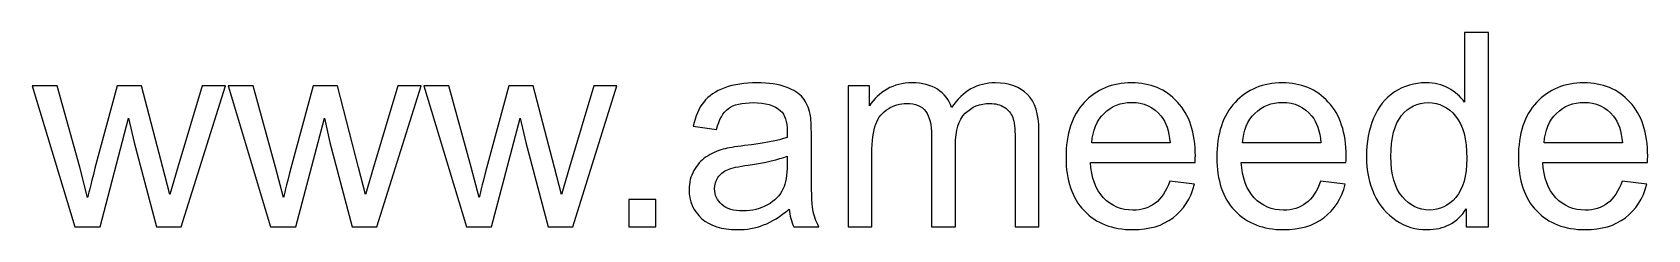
# Model space of a CAD drawing. Header units: millimetres. Extents: x -265 to 308, y -361 to 246.
# Drawn here: x 87.5 to 137.9, y -360.7 to -354.5 of the extents above; entities that cross this region are included whole.
import ezdxf

# ---------------------------------------------------------------- set-up
doc = ezdxf.new("R2010")
doc.units = ezdxf.units.MM
doc.header["$MEASUREMENT"] = 0
doc.layers.add('Layer 1', color=7, linetype='Continuous')

msp = doc.modelspace()

# ---------------------------------------------------------------- linework, layer by layer
at = {"layer": 'Layer 1', "color": 250}
for points, knots in [([(132.256, -360.5662), (132.256, -360.5662), (132.256, -360.0088), (132.256, -360.0088), (132.256, -360.0088), (131.9781, -360.442), (131.5688, -360.6593), (131.0284, -360.6593), (131.0284, -360.6593), (130.6784, -360.6593), (130.3567, -360.5634), (130.0646, -360.3701), (130.0646, -360.3701), (129.7711, -360.1781), (129.5439, -359.9086), (129.3816, -359.5643), (129.3816, -359.5643), (129.2207, -359.2186), (129.1403, -358.8221), (129.1403, -358.3733), (129.1403, -358.3733), (129.1403, -357.9359), (129.2137, -357.5394), (129.359, -357.1823), (129.359, -357.1823), (129.5058, -356.8267), (129.7245, -356.553), (130.0166, -356.3639), (130.0166, -356.3639), (130.3073, -356.1734), (130.6347, -356.0788), (130.9945, -356.0788), (130.9945, -356.0788), (131.2598, -356.0788), (131.4955, -356.1353), (131.7015, -356.2468), (131.7015, -356.2468), (131.9075, -356.3583), (132.0754, -356.505), (132.2052, -356.6842), (132.2052, -356.6842), (132.2052, -356.6842), (132.2052, -354.504), (132.2052, -354.504), (132.2052, -354.504), (132.2052, -354.504), (132.9503, -354.504), (132.9503, -354.504), (132.9503, -354.504), (132.9503, -354.504), (132.9503, -360.5662), (132.9503, -360.5662), (132.9503, -360.5662), (132.9503, -360.5662), (132.256, -360.5662), (132.256, -360.5662)], [0, 0, 0, 0, 0.0666667, 0.0666667, 0.0666667, 0.0666667, 0.1333333, 0.1333333, 0.1333333, 0.1333333, 0.2, 0.2, 0.2, 0.2, 0.2666667, 0.2666667, 0.2666667, 0.2666667, 0.3333333, 0.3333333, 0.3333333, 0.3333333, 0.4, 0.4, 0.4, 0.4, 0.4666667, 0.4666667, 0.4666667, 0.4666667, 0.5333333, 0.5333333, 0.5333333, 0.5333333, 0.6, 0.6, 0.6, 0.6, 0.6666667, 0.6666667, 0.6666667, 0.6666667, 0.7333333, 0.7333333, 0.7333333, 0.7333333, 0.8, 0.8, 0.8, 0.8, 0.8666667, 0.8666667, 0.8666667, 0.8666667, 1, 1, 1, 1]), ([(111.1104, -360.0159), (110.8338, -360.2515), (110.5671, -360.4166), (110.3117, -360.514), (110.3117, -360.514), (110.0563, -360.6114), (109.7826, -360.6593), (109.489, -360.6593), (109.489, -360.6593), (109.0064, -360.6593), (108.6353, -360.5422), (108.3757, -360.3066), (108.3757, -360.3066), (108.116, -360.0723), (107.9862, -359.7717), (107.9862, -359.4063), (107.9862, -359.4063), (107.9862, -359.1918), (108.0356, -358.9956), (108.133, -358.8178), (108.133, -358.8178), (108.2317, -358.64), (108.3601, -358.4989), (108.5182, -358.3917), (108.5182, -358.3917), (108.6776, -358.2844), (108.8554, -358.2026), (109.0544, -358.1475), (109.0544, -358.1475), (109.2012, -358.1094), (109.4227, -358.0728), (109.7176, -358.0361), (109.7176, -358.0361), (110.3188, -357.9655), (110.7633, -357.8794), (111.0469, -357.7807), (111.0469, -357.7807), (111.0497, -357.6791), (111.0511, -357.6141), (111.0511, -357.5873), (111.0511, -357.5873), (111.0511, -357.2854), (110.9806, -357.0723), (110.8395, -356.9481), (110.8395, -356.9481), (110.649, -356.7802), (110.3653, -356.6969), (109.99, -356.6969), (109.99, -356.6969), (109.6386, -356.6969), (109.379, -356.759), (109.2125, -356.8818), (109.2125, -356.8818), (109.0445, -357.0045), (108.9218, -357.2219), (108.8413, -357.5351), (108.8413, -357.5351), (108.8413, -357.5351), (108.1132, -357.4335), (108.1132, -357.4335), (108.1132, -357.4335), (108.1795, -357.1217), (108.2882, -356.8691), (108.4406, -356.6772), (108.4406, -356.6772), (108.593, -356.4853), (108.8131, -356.3385), (109.101, -356.2341), (109.101, -356.2341), (109.3874, -356.1311), (109.7219, -356.0788), (110.1001, -356.0788), (110.1001, -356.0788), (110.4754, -356.0788), (110.7816, -356.1226), (111.0173, -356.2115), (111.0173, -356.2115), (111.2515, -356.3004), (111.4251, -356.4105), (111.5352, -356.5445), (111.5352, -356.5445), (111.6452, -356.6786), (111.7228, -356.8479), (111.768, -357.0525), (111.768, -357.0525), (111.792, -357.1795), (111.8047, -357.4081), (111.8047, -357.7369), (111.8047, -357.7369), (111.8047, -357.7369), (111.8047, -358.7247), (111.8047, -358.7247), (111.8047, -358.7247), (111.8047, -359.4147), (111.8202, -359.8508), (111.8512, -360.0356), (111.8512, -360.0356), (111.8809, -360.2205), (111.943, -360.3969), (112.0333, -360.5662), (112.0333, -360.5662), (112.0333, -360.5662), (111.2543, -360.5662), (111.2543, -360.5662), (111.2543, -360.5662), (111.1796, -360.4096), (111.1316, -360.2261), (111.1104, -360.0159)], [0, 0, 0, 0, 0.0357143, 0.0357143, 0.0357143, 0.0357143, 0.0714286, 0.0714286, 0.0714286, 0.0714286, 0.1071429, 0.1071429, 0.1071429, 0.1071429, 0.1428571, 0.1428571, 0.1428571, 0.1428571, 0.1785714, 0.1785714, 0.1785714, 0.1785714, 0.2142857, 0.2142857, 0.2142857, 0.2142857, 0.25, 0.25, 0.25, 0.25, 0.2857143, 0.2857143, 0.2857143, 0.2857143, 0.3214286, 0.3214286, 0.3214286, 0.3214286, 0.3571429, 0.3571429, 0.3571429, 0.3571429, 0.3928571, 0.3928571, 0.3928571, 0.3928571, 0.4285714, 0.4285714, 0.4285714, 0.4285714, 0.4642857, 0.4642857, 0.4642857, 0.4642857, 0.5, 0.5, 0.5, 0.5, 0.5357143, 0.5357143, 0.5357143, 0.5357143, 0.5714286, 0.5714286, 0.5714286, 0.5714286, 0.6071429, 0.6071429, 0.6071429, 0.6071429, 0.6428571, 0.6428571, 0.6428571, 0.6428571, 0.6785714, 0.6785714, 0.6785714, 0.6785714, 0.7142857, 0.7142857, 0.7142857, 0.7142857, 0.75, 0.75, 0.75, 0.75, 0.7857143, 0.7857143, 0.7857143, 0.7857143, 0.8214286, 0.8214286, 0.8214286, 0.8214286, 0.8571429, 0.8571429, 0.8571429, 0.8571429, 0.8928571, 0.8928571, 0.8928571, 0.8928571, 0.9285714, 0.9285714, 0.9285714, 0.9285714, 1, 1, 1, 1]), ([(112.9491, -360.5662), (112.9491, -360.5662), (112.9491, -356.172), (112.9491, -356.172), (112.9491, -356.172), (112.9491, -356.172), (113.618, -356.172), (113.618, -356.172), (113.618, -356.172), (113.618, -356.172), (113.618, -356.7929), (113.618, -356.7929), (113.618, -356.7929), (113.7548, -356.5784), (113.9383, -356.4048), (114.1669, -356.275), (114.1669, -356.275), (114.3955, -356.1438), (114.6551, -356.0788), (114.9472, -356.0788), (114.9472, -356.0788), (115.2718, -356.0788), (115.5385, -356.1466), (115.7459, -356.2806), (115.7459, -356.2806), (115.9534, -356.4161), (116.1001, -356.6038), (116.1848, -356.8465), (116.1848, -356.8465), (116.5347, -356.3343), (116.9877, -356.0788), (117.5465, -356.0788), (117.5465, -356.0788), (117.984, -356.0788), (118.3212, -356.1988), (118.5555, -356.4401), (118.5555, -356.4401), (118.7911, -356.6814), (118.9097, -357.0525), (118.9097, -357.5535), (118.9097, -357.5535), (118.9097, -357.5535), (118.9097, -360.5662), (118.9097, -360.5662), (118.9097, -360.5662), (118.9097, -360.5662), (118.1646, -360.5662), (118.1646, -360.5662), (118.1646, -360.5662), (118.1646, -360.5662), (118.1646, -357.8004), (118.1646, -357.8004), (118.1646, -357.8004), (118.1646, -357.5041), (118.1392, -357.2896), (118.0912, -357.1584), (118.0912, -357.1584), (118.0432, -357.0271), (117.9557, -356.9227), (117.8273, -356.8423), (117.8273, -356.8423), (117.7003, -356.7618), (117.5508, -356.7223), (117.38, -356.7223), (117.38, -356.7223), (117.0696, -356.7223), (116.8127, -356.8253), (116.6081, -357.0299), (116.6081, -357.0299), (116.4035, -357.236), (116.3019, -357.5648), (116.3019, -358.0163), (116.3019, -358.0163), (116.3019, -358.0163), (116.3019, -360.5662), (116.3019, -360.5662), (116.3019, -360.5662), (116.3019, -360.5662), (115.5568, -360.5662), (115.5568, -360.5662), (115.5568, -360.5662), (115.5568, -360.5662), (115.5568, -357.7143), (115.5568, -357.7143), (115.5568, -357.7143), (115.5568, -357.3841), (115.4962, -357.1358), (115.3748, -356.9707), (115.3748, -356.9707), (115.2535, -356.8056), (115.0545, -356.7223), (114.7793, -356.7223), (114.7793, -356.7223), (114.5705, -356.7223), (114.3772, -356.7774), (114.1994, -356.8874), (114.1994, -356.8874), (114.0216, -356.9975), (113.8931, -357.1584), (113.8127, -357.3714), (113.8127, -357.3714), (113.7337, -357.5831), (113.6942, -357.8893), (113.6942, -358.2887), (113.6942, -358.2887), (113.6942, -358.2887), (113.6942, -360.5662), (113.6942, -360.5662), (113.6942, -360.5662), (113.6942, -360.5662), (112.9491, -360.5662), (112.9491, -360.5662)], [0, 0, 0, 0, 0.0344828, 0.0344828, 0.0344828, 0.0344828, 0.0689655, 0.0689655, 0.0689655, 0.0689655, 0.1034483, 0.1034483, 0.1034483, 0.1034483, 0.137931, 0.137931, 0.137931, 0.137931, 0.1724138, 0.1724138, 0.1724138, 0.1724138, 0.2068966, 0.2068966, 0.2068966, 0.2068966, 0.2413793, 0.2413793, 0.2413793, 0.2413793, 0.2758621, 0.2758621, 0.2758621, 0.2758621, 0.3103448, 0.3103448, 0.3103448, 0.3103448, 0.3448276, 0.3448276, 0.3448276, 0.3448276, 0.3793103, 0.3793103, 0.3793103, 0.3793103, 0.4137931, 0.4137931, 0.4137931, 0.4137931, 0.4482759, 0.4482759, 0.4482759, 0.4482759, 0.4827586, 0.4827586, 0.4827586, 0.4827586, 0.5172414, 0.5172414, 0.5172414, 0.5172414, 0.5517241, 0.5517241, 0.5517241, 0.5517241, 0.5862069, 0.5862069, 0.5862069, 0.5862069, 0.6206897, 0.6206897, 0.6206897, 0.6206897, 0.6551724, 0.6551724, 0.6551724, 0.6551724, 0.6896552, 0.6896552, 0.6896552, 0.6896552, 0.7241379, 0.7241379, 0.7241379, 0.7241379, 0.7586207, 0.7586207, 0.7586207, 0.7586207, 0.7931034, 0.7931034, 0.7931034, 0.7931034, 0.8275862, 0.8275862, 0.8275862, 0.8275862, 0.862069, 0.862069, 0.862069, 0.862069, 0.8965517, 0.8965517, 0.8965517, 0.8965517, 0.9310345, 0.9310345, 0.9310345, 0.9310345, 1, 1, 1, 1]), ([(122.9991, -359.1438), (122.9991, -359.1438), (123.7696, -359.2454), (123.7696, -359.2454), (123.7696, -359.2454), (123.6496, -359.6927), (123.4253, -360.0413), (123.0979, -360.2882), (123.0979, -360.2882), (122.7705, -360.5352), (122.3528, -360.6593), (121.8434, -360.6593), (121.8434, -360.6593), (121.2028, -360.6593), (120.6948, -360.4618), (120.3194, -360.0667), (120.3194, -360.0667), (119.944, -359.673), (119.7564, -359.1184), (119.7564, -358.4058), (119.7564, -358.4058), (119.7564, -357.6692), (119.9455, -357.0963), (120.325, -356.6899), (120.325, -356.6899), (120.7046, -356.282), (121.1971, -356.0788), (121.8025, -356.0788), (121.8025, -356.0788), (122.3881, -356.0788), (122.8665, -356.2778), (123.2376, -356.6772), (123.2376, -356.6772), (123.6087, -357.0765), (123.795, -357.6381), (123.795, -358.362), (123.795, -358.362), (123.795, -358.4058), (123.7936, -358.4721), (123.7908, -358.5596), (123.7908, -358.5596), (123.7908, -358.5596), (120.5184, -358.5596), (120.5184, -358.5596), (120.5184, -358.5596), (120.5466, -359.0408), (120.6821, -359.4105), (120.9276, -359.6659), (120.9276, -359.6659), (121.1717, -359.9213), (121.4779, -360.0497), (121.8434, -360.0497), (121.8434, -360.0497), (122.1158, -360.0497), (122.3486, -359.9778), (122.5405, -359.8338), (122.5405, -359.8338), (122.7338, -359.6899), (122.8862, -359.4599), (122.9991, -359.1438)], [0, 0, 0, 0, 0.0625, 0.0625, 0.0625, 0.0625, 0.125, 0.125, 0.125, 0.125, 0.1875, 0.1875, 0.1875, 0.1875, 0.25, 0.25, 0.25, 0.25, 0.3125, 0.3125, 0.3125, 0.3125, 0.375, 0.375, 0.375, 0.375, 0.4375, 0.4375, 0.4375, 0.4375, 0.5, 0.5, 0.5, 0.5, 0.5625, 0.5625, 0.5625, 0.5625, 0.625, 0.625, 0.625, 0.625, 0.6875, 0.6875, 0.6875, 0.6875, 0.75, 0.75, 0.75, 0.75, 0.8125, 0.8125, 0.8125, 0.8125, 0.875, 0.875, 0.875, 0.875, 1, 1, 1, 1]), ([(127.708, -359.1438), (127.708, -359.1438), (128.4785, -359.2454), (128.4785, -359.2454), (128.4785, -359.2454), (128.3585, -359.6927), (128.1342, -360.0413), (127.8068, -360.2882), (127.8068, -360.2882), (127.4794, -360.5352), (127.0617, -360.6593), (126.5523, -360.6593), (126.5523, -360.6593), (125.9117, -360.6593), (125.4037, -360.4618), (125.0283, -360.0667), (125.0283, -360.0667), (124.6529, -359.673), (124.4653, -359.1184), (124.4653, -358.4058), (124.4653, -358.4058), (124.4653, -357.6692), (124.6544, -357.0963), (125.0339, -356.6899), (125.0339, -356.6899), (125.4135, -356.282), (125.906, -356.0788), (126.5114, -356.0788), (126.5114, -356.0788), (127.097, -356.0788), (127.5754, -356.2778), (127.9465, -356.6772), (127.9465, -356.6772), (128.3176, -357.0765), (128.5039, -357.6381), (128.5039, -358.362), (128.5039, -358.362), (128.5039, -358.4058), (128.5025, -358.4721), (128.4997, -358.5596), (128.4997, -358.5596), (128.4997, -358.5596), (125.2273, -358.5596), (125.2273, -358.5596), (125.2273, -358.5596), (125.2555, -359.0408), (125.391, -359.4105), (125.6365, -359.6659), (125.6365, -359.6659), (125.8806, -359.9213), (126.1868, -360.0497), (126.5523, -360.0497), (126.5523, -360.0497), (126.8247, -360.0497), (127.0575, -359.9778), (127.2494, -359.8338), (127.2494, -359.8338), (127.4427, -359.6899), (127.5951, -359.4599), (127.708, -359.1438)], [0, 0, 0, 0, 0.0625, 0.0625, 0.0625, 0.0625, 0.125, 0.125, 0.125, 0.125, 0.1875, 0.1875, 0.1875, 0.1875, 0.25, 0.25, 0.25, 0.25, 0.3125, 0.3125, 0.3125, 0.3125, 0.375, 0.375, 0.375, 0.375, 0.4375, 0.4375, 0.4375, 0.4375, 0.5, 0.5, 0.5, 0.5, 0.5625, 0.5625, 0.5625, 0.5625, 0.625, 0.625, 0.625, 0.625, 0.6875, 0.6875, 0.6875, 0.6875, 0.75, 0.75, 0.75, 0.75, 0.8125, 0.8125, 0.8125, 0.8125, 0.875, 0.875, 0.875, 0.875, 1, 1, 1, 1]), ([(137.1258, -359.1438), (137.1258, -359.1438), (137.8963, -359.2454), (137.8963, -359.2454), (137.8963, -359.2454), (137.7763, -359.6927), (137.552, -360.0413), (137.2246, -360.2882), (137.2246, -360.2882), (136.8972, -360.5352), (136.4795, -360.6593), (135.9701, -360.6593), (135.9701, -360.6593), (135.3295, -360.6593), (134.8215, -360.4618), (134.4461, -360.0667), (134.4461, -360.0667), (134.0707, -359.673), (133.8831, -359.1184), (133.8831, -358.4058), (133.8831, -358.4058), (133.8831, -357.6692), (134.0722, -357.0963), (134.4517, -356.6899), (134.4517, -356.6899), (134.8313, -356.282), (135.3238, -356.0788), (135.9292, -356.0788), (135.9292, -356.0788), (136.5148, -356.0788), (136.9932, -356.2778), (137.3643, -356.6772), (137.3643, -356.6772), (137.7354, -357.0765), (137.9217, -357.6381), (137.9217, -358.362), (137.9217, -358.362), (137.9217, -358.4058), (137.9203, -358.4721), (137.9175, -358.5596), (137.9175, -358.5596), (137.9175, -358.5596), (134.6451, -358.5596), (134.6451, -358.5596), (134.6451, -358.5596), (134.6733, -359.0408), (134.8088, -359.4105), (135.0543, -359.6659), (135.0543, -359.6659), (135.2984, -359.9213), (135.6046, -360.0497), (135.9701, -360.0497), (135.9701, -360.0497), (136.2425, -360.0497), (136.4753, -359.9778), (136.6672, -359.8338), (136.6672, -359.8338), (136.8605, -359.6899), (137.0129, -359.4599), (137.1258, -359.1438)], [0, 0, 0, 0, 0.0625, 0.0625, 0.0625, 0.0625, 0.125, 0.125, 0.125, 0.125, 0.1875, 0.1875, 0.1875, 0.1875, 0.25, 0.25, 0.25, 0.25, 0.3125, 0.3125, 0.3125, 0.3125, 0.375, 0.375, 0.375, 0.375, 0.4375, 0.4375, 0.4375, 0.4375, 0.5, 0.5, 0.5, 0.5, 0.5625, 0.5625, 0.5625, 0.5625, 0.625, 0.625, 0.625, 0.625, 0.6875, 0.6875, 0.6875, 0.6875, 0.75, 0.75, 0.75, 0.75, 0.8125, 0.8125, 0.8125, 0.8125, 0.875, 0.875, 0.875, 0.875, 1, 1, 1, 1]), ([(88.802, -360.5662), (88.802, -360.5662), (87.4742, -356.172), (87.4742, -356.172), (87.4742, -356.172), (87.4742, -356.172), (88.2531, -356.172), (88.2531, -356.172), (88.2531, -356.172), (88.2531, -356.172), (88.9544, -358.7078), (88.9544, -358.7078), (88.9544, -358.7078), (88.9544, -358.7078), (89.2028, -359.6518), (89.2028, -359.6518), (89.2028, -359.6518), (89.2127, -359.6052), (89.2889, -359.3033), (89.43, -358.7459), (89.43, -358.7459), (89.43, -358.7459), (90.1257, -356.172), (90.1257, -356.172), (90.1257, -356.172), (90.1257, -356.172), (90.8891, -356.172), (90.8891, -356.172), (90.8891, -356.172), (90.8891, -356.172), (91.5509, -358.7233), (91.5509, -358.7233), (91.5509, -358.7233), (91.5509, -358.7233), (91.7668, -359.5601), (91.7668, -359.5601), (91.7668, -359.5601), (91.7668, -359.5601), (92.0194, -358.712), (92.0194, -358.712), (92.0194, -358.712), (92.0194, -358.712), (92.7786, -356.172), (92.7786, -356.172), (92.7786, -356.172), (92.7786, -356.172), (93.5025, -356.172), (93.5025, -356.172), (93.5025, -356.172), (93.5025, -356.172), (92.1238, -360.5662), (92.1238, -360.5662), (92.1238, -360.5662), (92.1238, -360.5662), (91.3533, -360.5662), (91.3533, -360.5662), (91.3533, -360.5662), (91.3533, -360.5662), (90.6562, -357.9373), (90.6562, -357.9373), (90.6562, -357.9373), (90.6562, -357.9373), (90.4798, -357.1852), (90.4798, -357.1852), (90.4798, -357.1852), (90.4798, -357.1852), (89.5908, -360.5662), (89.5908, -360.5662), (89.5908, -360.5662), (89.5908, -360.5662), (88.802, -360.5662), (88.802, -360.5662)], [0, 0, 0, 0, 0.0526316, 0.0526316, 0.0526316, 0.0526316, 0.1052632, 0.1052632, 0.1052632, 0.1052632, 0.1578947, 0.1578947, 0.1578947, 0.1578947, 0.2105263, 0.2105263, 0.2105263, 0.2105263, 0.2631579, 0.2631579, 0.2631579, 0.2631579, 0.3157895, 0.3157895, 0.3157895, 0.3157895, 0.3684211, 0.3684211, 0.3684211, 0.3684211, 0.4210526, 0.4210526, 0.4210526, 0.4210526, 0.4736842, 0.4736842, 0.4736842, 0.4736842, 0.5263158, 0.5263158, 0.5263158, 0.5263158, 0.5789474, 0.5789474, 0.5789474, 0.5789474, 0.6315789, 0.6315789, 0.6315789, 0.6315789, 0.6842105, 0.6842105, 0.6842105, 0.6842105, 0.7368421, 0.7368421, 0.7368421, 0.7368421, 0.7894737, 0.7894737, 0.7894737, 0.7894737, 0.8421053, 0.8421053, 0.8421053, 0.8421053, 0.8947368, 0.8947368, 0.8947368, 0.8947368, 1, 1, 1, 1]), ([(94.9164, -360.5662), (94.9164, -360.5662), (93.5886, -356.172), (93.5886, -356.172), (93.5886, -356.172), (93.5886, -356.172), (94.3675, -356.172), (94.3675, -356.172), (94.3675, -356.172), (94.3675, -356.172), (95.0688, -358.7078), (95.0688, -358.7078), (95.0688, -358.7078), (95.0688, -358.7078), (95.3172, -359.6518), (95.3172, -359.6518), (95.3172, -359.6518), (95.3271, -359.6052), (95.4033, -359.3033), (95.5444, -358.7459), (95.5444, -358.7459), (95.5444, -358.7459), (96.2401, -356.172), (96.2401, -356.172), (96.2401, -356.172), (96.2401, -356.172), (97.0035, -356.172), (97.0035, -356.172), (97.0035, -356.172), (97.0035, -356.172), (97.6653, -358.7233), (97.6653, -358.7233), (97.6653, -358.7233), (97.6653, -358.7233), (97.8812, -359.5601), (97.8812, -359.5601), (97.8812, -359.5601), (97.8812, -359.5601), (98.1338, -358.712), (98.1338, -358.712), (98.1338, -358.712), (98.1338, -358.712), (98.893, -356.172), (98.893, -356.172), (98.893, -356.172), (98.893, -356.172), (99.6169, -356.172), (99.6169, -356.172), (99.6169, -356.172), (99.6169, -356.172), (98.2382, -360.5662), (98.2382, -360.5662), (98.2382, -360.5662), (98.2382, -360.5662), (97.4677, -360.5662), (97.4677, -360.5662), (97.4677, -360.5662), (97.4677, -360.5662), (96.7706, -357.9373), (96.7706, -357.9373), (96.7706, -357.9373), (96.7706, -357.9373), (96.5942, -357.1852), (96.5942, -357.1852), (96.5942, -357.1852), (96.5942, -357.1852), (95.7052, -360.5662), (95.7052, -360.5662), (95.7052, -360.5662), (95.7052, -360.5662), (94.9164, -360.5662), (94.9164, -360.5662)], [0, 0, 0, 0, 0.0526316, 0.0526316, 0.0526316, 0.0526316, 0.1052632, 0.1052632, 0.1052632, 0.1052632, 0.1578947, 0.1578947, 0.1578947, 0.1578947, 0.2105263, 0.2105263, 0.2105263, 0.2105263, 0.2631579, 0.2631579, 0.2631579, 0.2631579, 0.3157895, 0.3157895, 0.3157895, 0.3157895, 0.3684211, 0.3684211, 0.3684211, 0.3684211, 0.4210526, 0.4210526, 0.4210526, 0.4210526, 0.4736842, 0.4736842, 0.4736842, 0.4736842, 0.5263158, 0.5263158, 0.5263158, 0.5263158, 0.5789474, 0.5789474, 0.5789474, 0.5789474, 0.6315789, 0.6315789, 0.6315789, 0.6315789, 0.6842105, 0.6842105, 0.6842105, 0.6842105, 0.7368421, 0.7368421, 0.7368421, 0.7368421, 0.7894737, 0.7894737, 0.7894737, 0.7894737, 0.8421053, 0.8421053, 0.8421053, 0.8421053, 0.8947368, 0.8947368, 0.8947368, 0.8947368, 1, 1, 1, 1]), ([(101.0308, -360.5662), (101.0308, -360.5662), (99.703, -356.172), (99.703, -356.172), (99.703, -356.172), (99.703, -356.172), (100.4819, -356.172), (100.4819, -356.172), (100.4819, -356.172), (100.4819, -356.172), (101.1832, -358.7078), (101.1832, -358.7078), (101.1832, -358.7078), (101.1832, -358.7078), (101.4316, -359.6518), (101.4316, -359.6518), (101.4316, -359.6518), (101.4415, -359.6052), (101.5177, -359.3033), (101.6588, -358.7459), (101.6588, -358.7459), (101.6588, -358.7459), (102.3545, -356.172), (102.3545, -356.172), (102.3545, -356.172), (102.3545, -356.172), (103.1179, -356.172), (103.1179, -356.172), (103.1179, -356.172), (103.1179, -356.172), (103.7797, -358.7233), (103.7797, -358.7233), (103.7797, -358.7233), (103.7797, -358.7233), (103.9956, -359.5601), (103.9956, -359.5601), (103.9956, -359.5601), (103.9956, -359.5601), (104.2482, -358.712), (104.2482, -358.712), (104.2482, -358.712), (104.2482, -358.712), (105.0074, -356.172), (105.0074, -356.172), (105.0074, -356.172), (105.0074, -356.172), (105.7313, -356.172), (105.7313, -356.172), (105.7313, -356.172), (105.7313, -356.172), (104.3526, -360.5662), (104.3526, -360.5662), (104.3526, -360.5662), (104.3526, -360.5662), (103.5821, -360.5662), (103.5821, -360.5662), (103.5821, -360.5662), (103.5821, -360.5662), (102.885, -357.9373), (102.885, -357.9373), (102.885, -357.9373), (102.885, -357.9373), (102.7086, -357.1852), (102.7086, -357.1852), (102.7086, -357.1852), (102.7086, -357.1852), (101.8196, -360.5662), (101.8196, -360.5662), (101.8196, -360.5662), (101.8196, -360.5662), (101.0308, -360.5662), (101.0308, -360.5662)], [0, 0, 0, 0, 0.0526316, 0.0526316, 0.0526316, 0.0526316, 0.1052632, 0.1052632, 0.1052632, 0.1052632, 0.1578947, 0.1578947, 0.1578947, 0.1578947, 0.2105263, 0.2105263, 0.2105263, 0.2105263, 0.2631579, 0.2631579, 0.2631579, 0.2631579, 0.3157895, 0.3157895, 0.3157895, 0.3157895, 0.3684211, 0.3684211, 0.3684211, 0.3684211, 0.4210526, 0.4210526, 0.4210526, 0.4210526, 0.4736842, 0.4736842, 0.4736842, 0.4736842, 0.5263158, 0.5263158, 0.5263158, 0.5263158, 0.5789474, 0.5789474, 0.5789474, 0.5789474, 0.6315789, 0.6315789, 0.6315789, 0.6315789, 0.6842105, 0.6842105, 0.6842105, 0.6842105, 0.7368421, 0.7368421, 0.7368421, 0.7368421, 0.7894737, 0.7894737, 0.7894737, 0.7894737, 0.8421053, 0.8421053, 0.8421053, 0.8421053, 0.8947368, 0.8947368, 0.8947368, 0.8947368, 1, 1, 1, 1]), ([(120.5607, -357.95), (120.5607, -357.95), (123.0076, -357.95), (123.0076, -357.95), (123.0076, -357.95), (122.9751, -357.5803), (122.8806, -357.3037), (122.7268, -357.1188), (122.7268, -357.1188), (122.4911, -356.8324), (122.1835, -356.6885), (121.8067, -356.6885), (121.8067, -356.6885), (121.4652, -356.6885), (121.1788, -356.8028), (120.9459, -357.0314), (120.9459, -357.0314), (120.7145, -357.26), (120.5861, -357.5662), (120.5607, -357.95)], [0, 0, 0, 0, 0.1666667, 0.1666667, 0.1666667, 0.1666667, 0.3333333, 0.3333333, 0.3333333, 0.3333333, 0.5, 0.5, 0.5, 0.5, 0.6666667, 0.6666667, 0.6666667, 0.6666667, 1, 1, 1, 1]), ([(125.2696, -357.95), (125.2696, -357.95), (127.7165, -357.95), (127.7165, -357.95), (127.7165, -357.95), (127.684, -357.5803), (127.5895, -357.3037), (127.4357, -357.1188), (127.4357, -357.1188), (127.2, -356.8324), (126.8924, -356.6885), (126.5156, -356.6885), (126.5156, -356.6885), (126.1741, -356.6885), (125.8877, -356.8028), (125.6548, -357.0314), (125.6548, -357.0314), (125.4234, -357.26), (125.295, -357.5662), (125.2696, -357.95)], [0, 0, 0, 0, 0.1666667, 0.1666667, 0.1666667, 0.1666667, 0.3333333, 0.3333333, 0.3333333, 0.3333333, 0.5, 0.5, 0.5, 0.5, 0.6666667, 0.6666667, 0.6666667, 0.6666667, 1, 1, 1, 1]), ([(129.9023, -358.3747), (129.9023, -358.9364), (130.0208, -359.3555), (130.2593, -359.6335), (130.2593, -359.6335), (130.4964, -359.9114), (130.7772, -360.0497), (131.1003, -360.0497), (131.1003, -360.0497), (131.4263, -360.0497), (131.7029, -359.9171), (131.9315, -359.6518), (131.9315, -359.6518), (132.1587, -359.3865), (132.273, -358.9815), (132.273, -358.4368), (132.273, -358.4368), (132.273, -357.8385), (132.1573, -357.3982), (131.9244, -357.1174), (131.9244, -357.1174), (131.693, -356.8366), (131.4066, -356.6969), (131.0665, -356.6969), (131.0665, -356.6969), (130.7349, -356.6969), (130.4583, -356.831), (130.2353, -357.1005), (130.2353, -357.1005), (130.0138, -357.37), (129.9023, -357.7948), (129.9023, -358.3747)], [0, 0, 0, 0, 0.1111111, 0.1111111, 0.1111111, 0.1111111, 0.2222222, 0.2222222, 0.2222222, 0.2222222, 0.3333333, 0.3333333, 0.3333333, 0.3333333, 0.4444444, 0.4444444, 0.4444444, 0.4444444, 0.5555556, 0.5555556, 0.5555556, 0.5555556, 0.6666667, 0.6666667, 0.6666667, 0.6666667, 0.7777778, 0.7777778, 0.7777778, 0.7777778, 1, 1, 1, 1]), ([(134.6874, -357.95), (134.6874, -357.95), (137.1343, -357.95), (137.1343, -357.95), (137.1343, -357.95), (137.1018, -357.5803), (137.0073, -357.3037), (136.8535, -357.1188), (136.8535, -357.1188), (136.6178, -356.8324), (136.3102, -356.6885), (135.9334, -356.6885), (135.9334, -356.6885), (135.5919, -356.6885), (135.3055, -356.8028), (135.0726, -357.0314), (135.0726, -357.0314), (134.8412, -357.26), (134.7128, -357.5662), (134.6874, -357.95)], [0, 0, 0, 0, 0.1666667, 0.1666667, 0.1666667, 0.1666667, 0.3333333, 0.3333333, 0.3333333, 0.3333333, 0.5, 0.5, 0.5, 0.5, 0.6666667, 0.6666667, 0.6666667, 0.6666667, 1, 1, 1, 1]), ([(111.0511, -358.3649), (110.7802, -358.4749), (110.3738, -358.5681), (109.8319, -358.6443), (109.8319, -358.6443), (109.5243, -358.688), (109.307, -358.7374), (109.18, -358.7924), (109.18, -358.7924), (109.053, -358.8475), (108.9556, -358.9279), (108.8865, -359.0323), (108.8865, -359.0323), (108.8173, -359.1381), (108.7821, -359.2553), (108.7821, -359.3851), (108.7821, -359.3851), (108.7821, -359.5812), (108.8569, -359.7463), (109.0078, -359.8776), (109.0078, -359.8776), (109.1588, -360.0088), (109.379, -360.0751), (109.6683, -360.0751), (109.6683, -360.0751), (109.9547, -360.0751), (110.2101, -360.013), (110.4345, -359.8875), (110.4345, -359.8875), (110.6574, -359.7633), (110.8225, -359.5925), (110.927, -359.3766), (110.927, -359.3766), (111.0074, -359.2087), (111.0469, -358.9618), (111.0469, -358.6358), (111.0469, -358.6358), (111.0469, -358.6358), (111.0511, -358.3649), (111.0511, -358.3649)], [0, 0, 0, 0, 0.0909091, 0.0909091, 0.0909091, 0.0909091, 0.1818182, 0.1818182, 0.1818182, 0.1818182, 0.2727273, 0.2727273, 0.2727273, 0.2727273, 0.3636364, 0.3636364, 0.3636364, 0.3636364, 0.4545455, 0.4545455, 0.4545455, 0.4545455, 0.5454545, 0.5454545, 0.5454545, 0.5454545, 0.6363636, 0.6363636, 0.6363636, 0.6363636, 0.7272727, 0.7272727, 0.7272727, 0.7272727, 0.8181818, 0.8181818, 0.8181818, 0.8181818, 1, 1, 1, 1]), ([(106.0996, -360.5662), (106.0996, -360.5662), (106.0996, -359.7195), (106.0996, -359.7195), (106.0996, -359.7195), (106.0996, -359.7195), (106.9462, -359.7195), (106.9462, -359.7195), (106.9462, -359.7195), (106.9462, -359.7195), (106.9462, -360.5662), (106.9462, -360.5662), (106.9462, -360.5662), (106.9462, -360.5662), (106.0996, -360.5662), (106.0996, -360.5662)], [0, 0, 0, 0, 0.2, 0.2, 0.2, 0.2, 0.4, 0.4, 0.4, 0.4, 0.6, 0.6, 0.6, 0.6, 1, 1, 1, 1])]:
    msp.add_open_spline(points, degree=3, knots=knots, dxfattribs=at)

doc.saveas('drawing.dxf')
